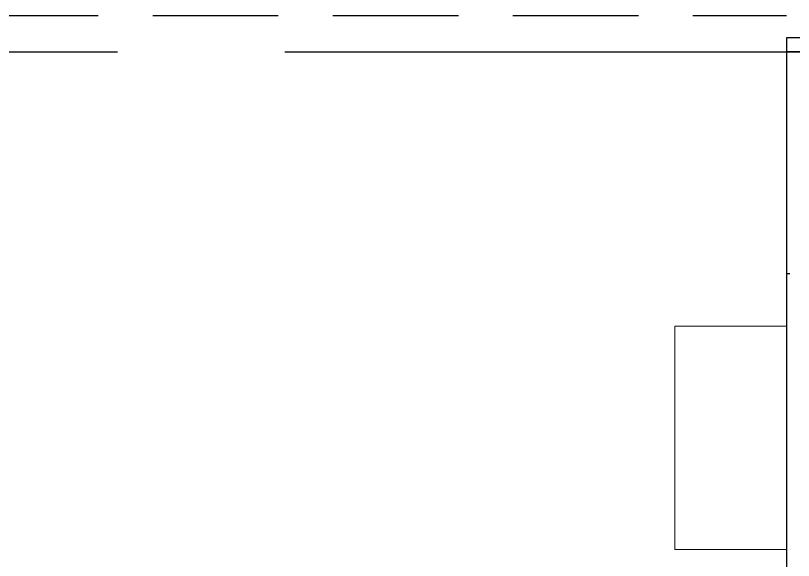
# Model space of a CAD drawing. Header units: millimetres. Extents: x -92759 to 184353, y -15225 to 86714.
# Drawn here: x -62889 to -61496, y 78430 to 79406 of the extents above; entities that cross this region are included whole.
import ezdxf

# ---------------------------------------------------------------- set-up
doc = ezdxf.new("R2010")
doc.units = ezdxf.units.MM
doc.linetypes.add('IDA - Grid Line', pattern=[2100, 1200, -300, 300, -300])
doc.linetypes.add('IDA - Hidden 065', pattern=[322.5, 225, -97.5])
for name, color, linetype in [('0-1', 9, 'Continuous'), ('A-_WALL----_E', 8, 'Continuous'), ('A-_WALL----_H', 8, 'Continuous'), ('M-ACMV_FCU', 5, 'Continuous')]:
    doc.layers.add(name, color=color, linetype=linetype)
doc.layers.add('A-_DETA----_E-7', color=7, linetype='IDA - Hidden 065', true_color=0x969696)
doc.layers.add('S-_ANOTGRID_E-1', color=9, linetype='IDA - Grid Line', true_color=0x808080)
doc.layers.add('M-ACMV_Control Panel', color=7, linetype='Continuous', lineweight=25)
doc.layers.add('M-ACMV_CP_ HL', color=7, linetype='Continuous', lineweight=20)

# ---------------------------------------------------------------- blocks, each defined once
blk = doc.blocks.new('A$Cb2bf8f38')
at = {"layer": 'A-_WALL----_H'}
h = blk.add_hatch(dxfattribs=at)
h.set_pattern_fill('FP_3', color=256, style=0, pattern_type=2)
h.set_pattern_definition([(0, (-11870.95, 40538.3), (1219.2, 304.8), [50.29, -864.11, 50.29, -864.11, -4876.8]), (0, (-11870.95, 40538.3), (1219.2, 304.8), [-1828.8, 50.29, -1778.51, 50.29, -864.11, -2133.6]), (0, (-11870.95, 40538.3), (1219.2, 304.8), [-4572, 50.29, -559.31, 50.29, -1473.71]), (120, (-11413.75, 40690.7), (-873.565, 903.458), [50.29, -864.11, 50.29, -864.11, -4876.8]), (120, (-11413.75, 40690.7), (-873.565, 903.458), [-1828.8, 50.29, -1778.51, 50.29, -864.11, -2133.6]), (120, (-11413.75, 40690.7), (-873.565, 903.458), [-4572, 50.29, -559.31, 50.29, -1473.71]), (240, (-11261.35, 41300.3), (-345.635, -1208.258), [50.29, -864.11, 50.29, -864.11, -4876.8]), (240, (-11261.35, 41300.3), (-345.635, -1208.258), [-1828.8, 50.29, -1778.51, 50.29, -864.11, -2133.6]), (240, (-11261.35, 41300.3), (-345.635, -1208.258), [-4572, 50.29, -559.31, 50.29, -1473.71])])
h.paths.add_polyline_path([(-18575, 42450), (-18550, 42450), (-18550, 46825), (-18575, 46825), (-18575, 44329.8)])
blk.add_lwpolyline([(-2385, -9825), (-2385, -5100), (7400, -5125), (7400, 46800), (-18575, 46800), (-18575, 38037.5), (-30600, 38100), (-30625, 26375), (-28100, 26375), (-28100, -2400), (-10500, -2425), (-10500, -9800), (-2385, -9825)], close=True)
at = {"layer": 'A-_DETA----_E-7'}
blk.add_line((-30675, 46865), (-18575, 46865), dxfattribs=at)
at = {"layer": 'A-_WALL----_E'}
for p, q in [((-18575, 46825), (-18575, 40300)), ((-9330, 46825), (-18575, 46825))]:
    blk.add_line(p, q, dxfattribs=at)
at = {"layer": 'S-_ANOTGRID_E-1'}
blk.add_line((-38373.1, 46800), (13584.7, 46800), dxfattribs=at)
blk = doc.blocks.new('A$Ce886c8c0')
at = {"layer": 'M-ACMV_Control Panel', "lineweight": 5}
blk.add_lwpolyline([(200, -200), (200, 200), (0, 200), (0, -200)], close=True, dxfattribs=at)
blk.add_solid([(0, -200), (200, -200), (200, 200), (0, -200)], dxfattribs=at)
blk = doc.blocks.new('ACMV_B8L1_R9')
at = {"layer": 'M-ACMV_CP_ HL', "lineweight": 5, "xscale": -1, "rotation": 180}
blk.add_blockref('A$Ce886c8c0', (228095, -31305), dxfattribs=at)

msp = doc.modelspace()

# ---------------------------------------------------------------- block references
at = {"layer": '0-1'}
msp.add_blockref('A$Cb2bf8f38', (-42933, 32541.2), dxfattribs=at)

# ---------------------------------------------------------------- next in the draw order: block references
at = {"layer": 'M-ACMV_FCU', "color": 5}
msp.add_blockref('ACMV_B8L1_R9', (-289803, 109954.6), dxfattribs=at)

doc.saveas('drawing.dxf')
